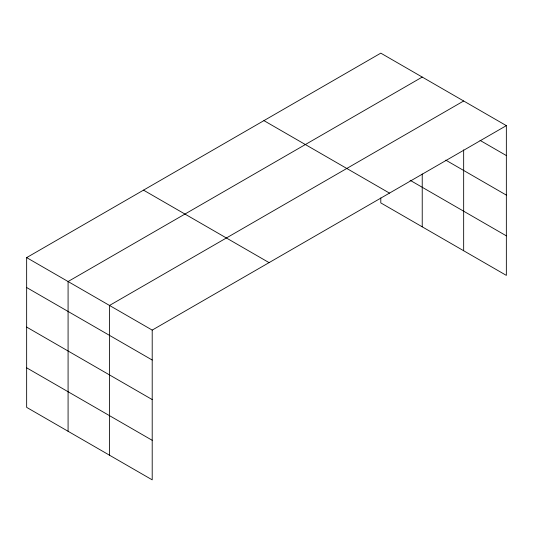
<?xml version="1.0" encoding="UTF-8"?>
<svg xmlns="http://www.w3.org/2000/svg" width="533" height="533" viewBox="0 0 533 533"><rect width="100%" height="100%" fill="white"/><g stroke="black" fill="none" stroke-linecap="round" stroke-linejoin="round"><path stroke-width="0.8" d="M506.35 125.635L380.795 53.147L26.65 257.612L26.65 407.365L152.205 479.853L152.205 330.1L506.35 125.635L506.35 275.388L380.795 202.9L380.795 197.956M422.229 77.072L68.084 281.531L68.084 431.284M463.663 100.99L109.518 305.456L109.518 455.202M480.026 140.366L506.35 155.563M445.801 160.147L506.35 195.105M410.084 180.267L506.35 235.846M263.928 120.625L389.483 193.113M143.517 190.141L269.072 262.629M26.65 257.612L152.205 330.1M26.65 287.534L152.205 360.028M26.65 327.082L152.205 399.57M26.65 367.817L152.205 440.311M463.663 149.866L463.663 250.743M422.229 173.978L422.229 226.818"/></g></svg>
